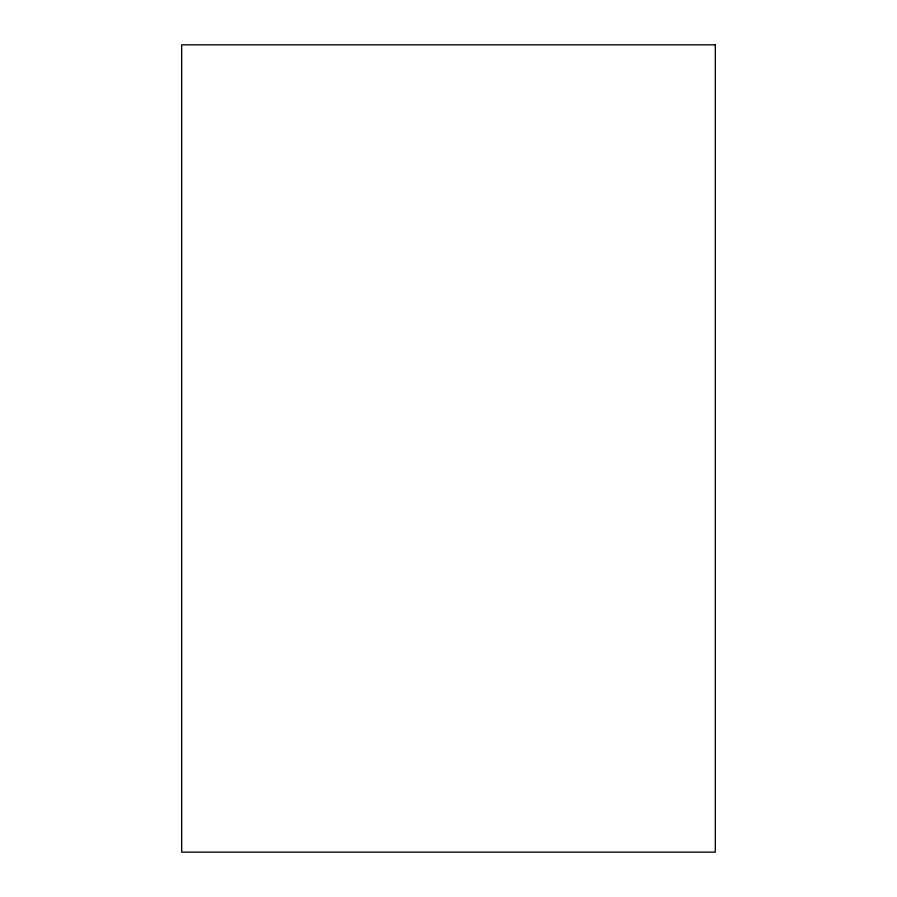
<?xml version="1.0" encoding="UTF-8"?>
<svg xmlns="http://www.w3.org/2000/svg" width="897" height="897" viewBox="0 0 897 897"><rect width="100%" height="100%" fill="white"/><g stroke="black" fill="none" stroke-linecap="round" stroke-linejoin="round"><path stroke-width="1.35" d="M715.324 44.85L181.676 44.85L181.676 852.15L715.324 852.15L715.324 44.85"/></g></svg>
